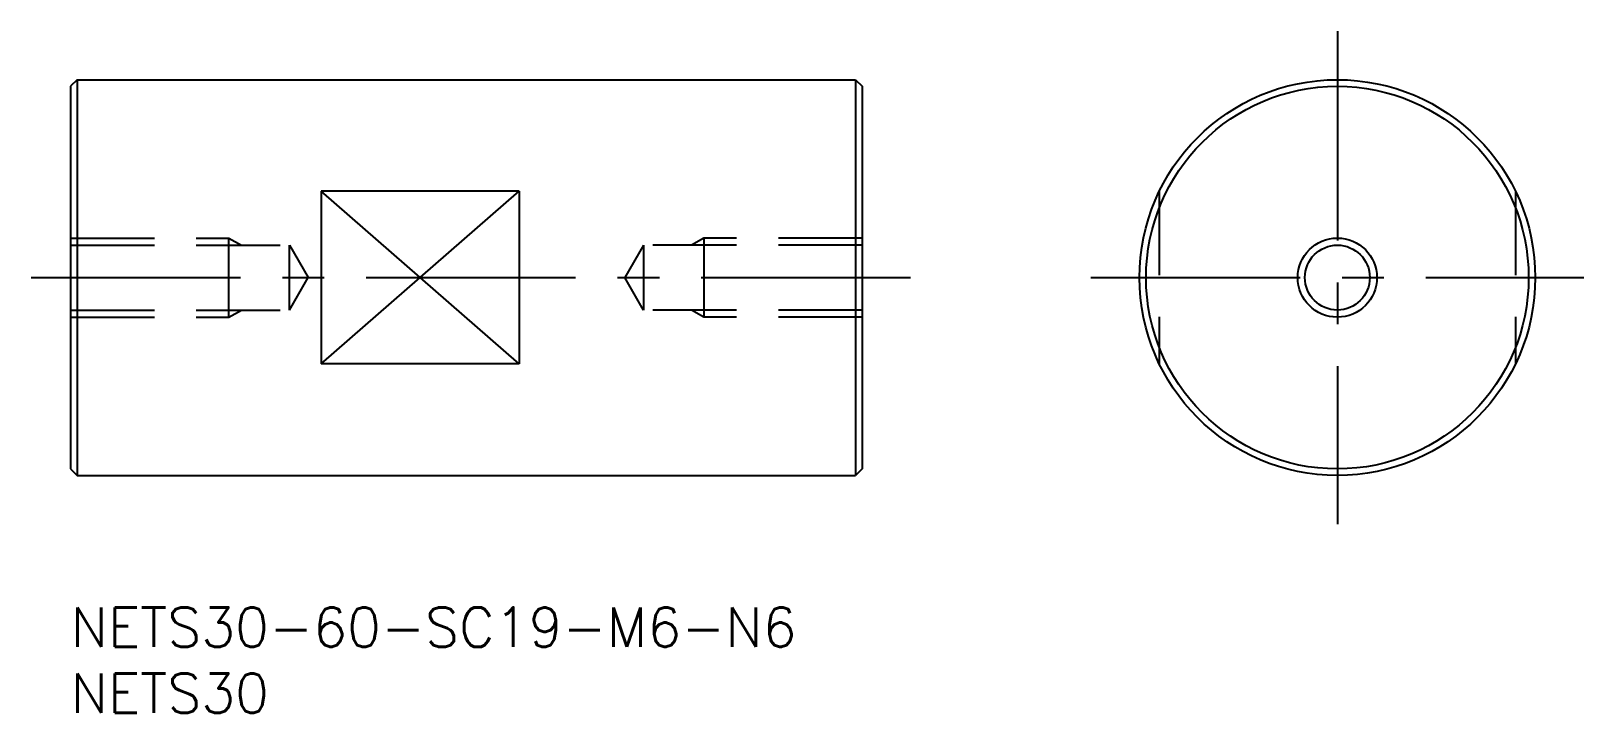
# Model space of a CAD drawing. Extents: x -3 to 115, y -8 to 44.
import ezdxf

# ---------------------------------------------------------------- set-up
doc = ezdxf.new("R2010")
doc.units = 0
doc.header["$LTSCALE"] = 0.5
doc.linetypes.add('CENTER', pattern=[50.8, 31.75, -6.35, 6.35, -6.35])
doc.linetypes.add('DASHED', pattern=[19.05, 12.7, -6.35])
for name, color, linetype in [('MSM_CENTER', 1, 'CENTER'), ('MSM_CONTINUOUS', 7, 'CONTINUOUS'), ('MSM_DASHED', 4, 'DASHED'), ('MSM_NARROW', 5, 'CONTINUOUS'), ('MSM_PART_NUMBER', 7, 'CONTINUOUS')]:
    doc.layers.add(name, color=color, linetype=linetype)
doc.styles.get("Standard").update_dxf_attribs({"font": 'txt.shx', "height": 3, "bigfont": 'bigfont.shx'})

# ---------------------------------------------------------------- blocks, each defined once
blk = doc.blocks.new('*U14')
at = {"layer": 'MSM_PART_NUMBER'}
blk.add_text('NETS30-60-SC19-M6-N6', height=3, dxfattribs=at).set_placement((0, -3))
blk = doc.blocks.new('*U15')
at = {"layer": 'MSM_PART_NUMBER'}
blk.add_text('NETS30', height=3, dxfattribs=at).set_placement((0, -8))

msp = doc.modelspace()

# ---------------------------------------------------------------- linework, layer by layer
at = {"layer": 'MSM_CENTER'}
for p, q in [((96.02, 43.69), (96.02, 6.31)), ((-3, 25), (63.74, 25)), ((77.33, 25), (114.71, 25))]:
    msp.add_line(p, q, dxfattribs=at)
at = {"layer": 'MSM_CONTINUOUS'}
for p, q in [((0.5, 40), (0, 39.5)), ((0, 39.5), (0, 10.5)), ((0.5, 40), (59.5, 40)), ((0.5, 40), (0.5, 10)), ((59.5, 40), (59.5, 10)), ((59.5, 40), (60, 39.5)), ((60, 39.5), (60, 10.5)), ((19, 31.54), (19, 18.46)), ((34, 31.54), (19, 31.54)), ((34, 31.54), (34, 18.46)), ((34, 18.46), (19, 18.46)), ((0, 10.5), (0.5, 10)), ((0.5, 10), (59.5, 10)), ((60, 10.5), (59.5, 10))]:
    msp.add_line(p, q, dxfattribs=at)
for radius in [15, 14.5, 2.46]:
    msp.add_circle((96.02, 25), radius, dxfattribs=at)
at = {"layer": 'MSM_DASHED'}
for p, q in [((82.52, 31.54), (82.52, 18.46)), ((109.52, 31.54), (109.52, 18.46)), ((0, 28), (12, 28)), ((0, 27.46), (16.58, 27.46)), ((12, 22), (12, 28)), ((12, 28), (12.94, 27.46)), ((16.58, 22.54), (16.58, 27.46)), ((16.58, 27.46), (18, 25)), ((43.42, 27.46), (42, 25)), ((60, 27.46), (43.42, 27.46)), ((43.42, 27.46), (43.42, 22.54)), ((48, 28), (47.06, 27.46)), ((60, 28), (48, 28)), ((48, 28), (48, 22)), ((16.58, 22.54), (18, 25)), ((43.42, 22.54), (42, 25)), ((0, 22.54), (16.58, 22.54)), ((12, 22), (12.94, 22.54)), ((60, 22.54), (43.42, 22.54)), ((48, 22), (47.06, 22.54)), ((0, 22), (12, 22)), ((60, 22), (48, 22))]:
    msp.add_line(p, q, dxfattribs=at)
at = {"layer": 'MSM_NARROW'}
for p, q in [((19, 18.46), (34, 31.54)), ((34, 18.46), (19, 31.54))]:
    msp.add_line(p, q, dxfattribs=at)
msp.add_circle((96.02, 25), 3, dxfattribs=at)

# ---------------------------------------------------------------- block references
at = {"layer": 'MSM_CONTINUOUS'}
for name in ['*U14', '*U15']:
    msp.add_blockref(name, (0, 0), dxfattribs=at)

doc.saveas('drawing.dxf')
